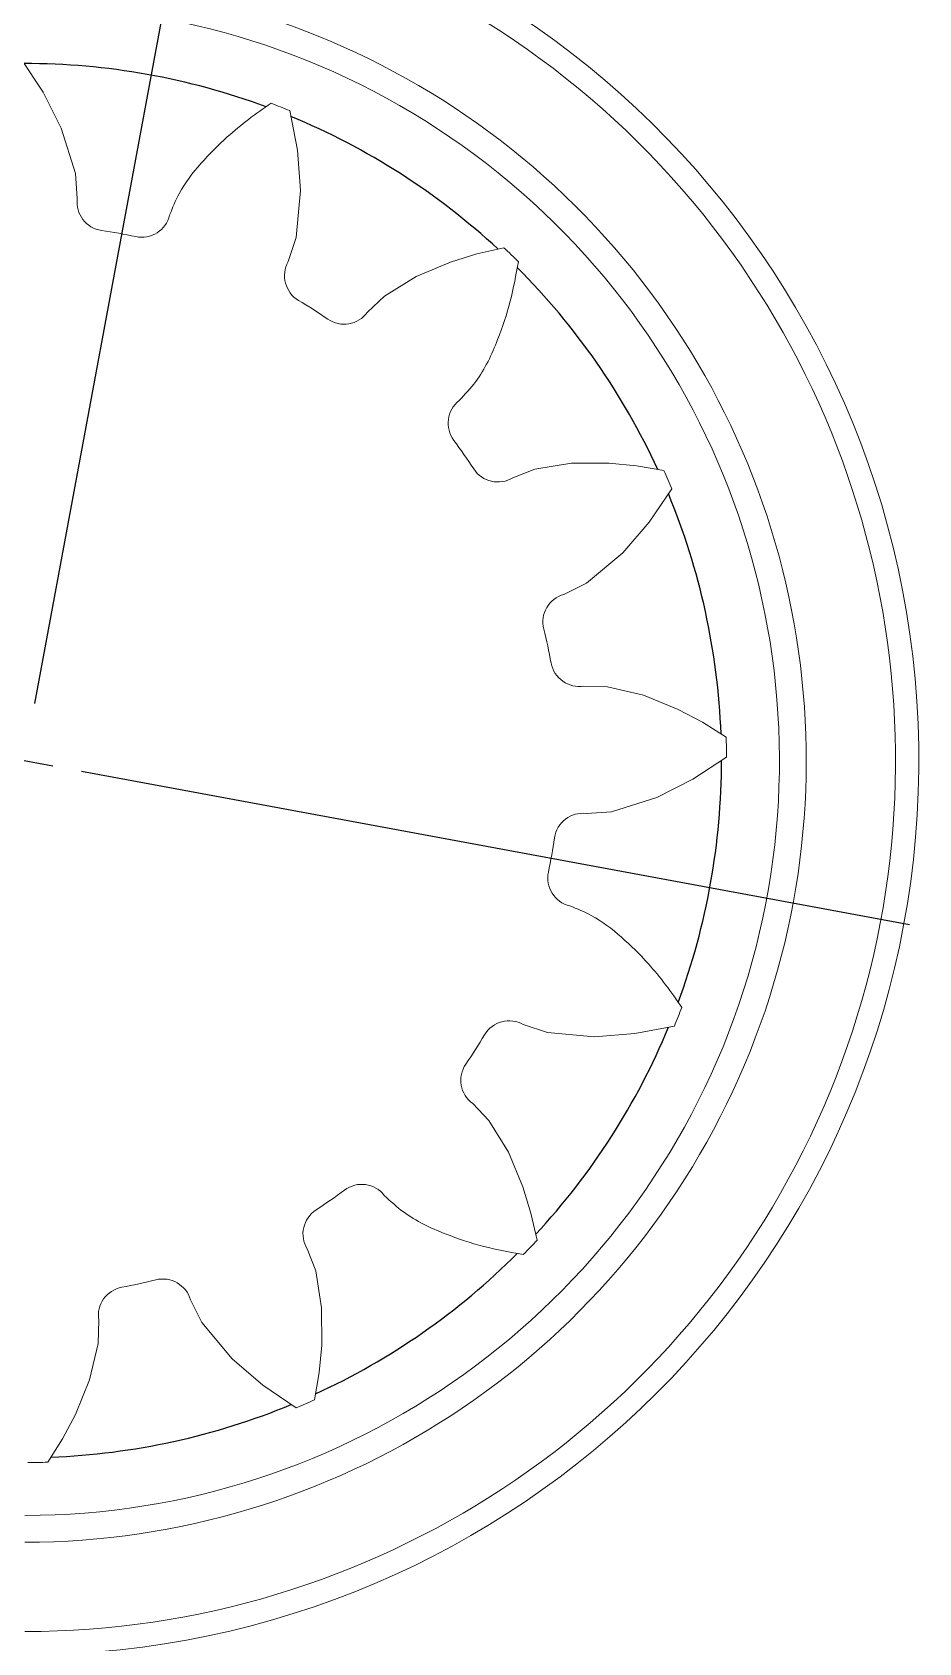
# Model space of a CAD drawing. Header units: millimetres. Extents: x -3 to 1189, y 0 to 841.
# Drawn here: x 440.4 to 478.6, y 53.6 to 122.9 of the extents above; entities that cross this region are included whole.
import ezdxf

# ---------------------------------------------------------------- set-up
doc = ezdxf.new("R2010")
doc.units = ezdxf.units.MM
doc.linetypes.add('CENTER', pattern=[10.16, 6.35, -1.27, 1.27, -1.27])
doc.layers.add('10', color=7, linetype='Continuous')
doc.layers.add('图层11', color=7, linetype='CENTER')

# ---------------------------------------------------------------- blocks, each defined once
blk = doc.blocks.new('SW_CENTERMARKSYMBOL_14')
at = {"layer": '10', "color": 0}
for p, q in [((-2.5, 0), (-38.75, 0)), ((0, 0), (-1.25, 0)), ((0, -2.5), (0, -38.75))]:
    blk.add_line(p, q, dxfattribs=at)

msp = doc.modelspace()

# ---------------------------------------------------------------- linework, layer by layer
at = {"color": 7, "linetype": 'Continuous', "lineweight": 15, "flags": 128}
for points in [[(439.9099, 121.7773), (440.8673, 120.3257), (441.6518, 118.7726), (442.2606, 116.8333), (442.338, 115.7457)], [(451.4878, 119.534), (451.8168, 117.8265), (451.9472, 116.0915), (451.7675, 114.0668), (451.4229, 113.0323)], [(454.8257, 110.852), (455.5578, 111.5498), (456.9231, 112.3901), (458.4051, 113.0131), (459.5405, 113.3624), (460.7053, 113.628)], [(461.0872, 103.7323), (462.0307, 104.0969), (463.6136, 104.3507), (465.2212, 104.3591), (466.4038, 104.2474), (467.5816, 104.047)], [(467.9265, 103.2577), (466.9517, 101.8177), (465.8171, 100.4987), (464.2583, 99.194), (463.2831, 98.7063)], [(464.1476, 94.7584), (465.1587, 94.7342), (466.7182, 94.3629), (468.2067, 93.7555), (469.2565, 93.1997), (470.268, 92.5638)], [(470.2846, 91.7027), (468.8329, 90.7453), (467.2799, 89.9609), (465.3406, 89.3521), (464.2529, 89.2746)], [(468.0413, 80.1248), (466.3337, 79.7958), (464.5987, 79.6654), (462.5741, 79.8451), (461.5396, 80.1898)], [(459.3592, 76.7869), (460.0571, 76.0548), (460.8973, 74.6896), (461.5203, 73.2076), (461.8696, 72.0722), (462.1352, 70.9073)], [(452.2396, 70.5254), (452.6041, 69.582), (452.8579, 67.9991), (452.8664, 66.3915), (452.7546, 65.2088), (452.5542, 64.031)], [(451.765, 63.6862), (450.325, 64.661), (449.0059, 65.7956), (447.7013, 67.3543), (447.2135, 68.3295)], [(443.2656, 67.4651), (443.2414, 66.4539), (442.8701, 64.8944), (442.2628, 63.4059), (441.7069, 62.3561), (441.071, 61.3446)]]:
    msp.add_lwpolyline(points, dxfattribs=at)
at = {"color": 7, "linetype": 'Continuous', "lineweight": 15}
for centre, radius, start, end in [((440.0604, 91.5532), 38.4999, 182.669685, 90), ((440.0604, 91.5532), 37.5, 270.045872, 109.658591), ((440.0604, 91.5532), 33.6547, 270.045872, 108.043212), ((440.0604, 91.5532), 32.5, 270.045872, 123.37132), ((440.0599, 91.5527), 30.225, 67.784338, 69.417039), ((443.5639, 115.5957), 1.235, 173.024945, 261.708317), ((445.1145, 115.3181), 1.235, 257.993059, 346.676432), ((440.0599, 91.5527), 23.062, 77.993059, 81.708317), ((452.498, 112.4247), 1.235, 150.524945, 239.208317), ((440.0599, 91.5527), 30.225, 45.284338, 46.917039), ((440.0599, 91.5527), 23.062, 55.493059, 59.208317), ((453.8243, 111.5748), 1.235, 235.493059, 324.176432), ((459.5386, 106.076), 1.235, 128.024945, 216.708317), ((440.0599, 91.5527), 23.062, 32.993059, 36.708317), ((460.4387, 104.7833), 1.235, 212.993059, 301.676432), ((440.0599, 91.5527), 30.225, 22.784338, 24.417039), ((463.6137, 97.5164), 1.235, 105.524945, 194.208317), ((440.0599, 91.5527), 23.062, 10.493059, 14.208317), ((463.9506, 95.9776), 1.235, 190.493059, 279.176432), ((440.0599, 91.5527), 30.225, 0.284338, 1.917039), ((464.103, 88.0488), 1.235, 83.024945, 171.708317), ((440.0599, 91.5527), 23.062, 347.993059, 351.708317), ((463.8254, 86.4982), 1.235, 167.993059, 256.676432), ((440.0599, 91.5527), 30.225, 337.784338, 339.417039), ((440.0599, 91.5527), 23.062, 325.493059, 329.208317), ((460.9319, 79.1146), 1.235, 60.524945, 149.208317), ((460.0821, 77.7883), 1.235, 145.493059, 234.176432), ((440.0599, 91.5527), 23.062, 302.993059, 306.708317), ((454.5833, 72.0741), 1.235, 38.024945, 126.708317), ((453.2906, 71.1739), 1.235, 122.993059, 211.676432), ((440.0599, 91.5527), 30.225, 315.284338, 316.917039), ((444.4848, 67.662), 1.235, 100.493059, 189.176432), ((440.0599, 91.5527), 23.062, 280.493059, 284.208317), ((446.0236, 67.999), 1.235, 15.524945, 104.208317), ((440.0599, 91.5527), 30.225, 292.784338, 294.417039), ((440.0599, 91.5527), 30.225, 270.284338, 271.917039)]:
    msp.add_arc(centre, radius, start, end, dxfattribs=at)
for start, end in [(69.703988, 90.016038), (47.195203, 67.516047), (24.695206, 45.001701), (2.195219, 22.516043), (339.703974, 0.016051), (317.195202, 337.516031), (294.695212, 315.001685), (272.195206, 292.516034)]:
    msp.add_arc((440.0599, 91.5527), 30.0099, start, end)
for points, knots in [([(446.3162, 115.0335), (446.4417, 115.3477), (446.766, 116.1598), (447.6453, 117.2817), (448.6768, 118.3221), (449.7026, 119.1731), (450.3575, 119.6228), (450.6859, 119.8483)], [0, 0, 0, 0, 0.1531339, 0.3958518, 0.6392528, 0.8191091, 1, 1, 1, 1]), ([(461.3259, 113.0308), (461.2232, 112.4592), (461.0177, 111.3157), (460.4299, 109.5757), (459.7404, 108.079), (459.0269, 107.3155), (458.7778, 107.0489)], [0, 0, 0, 0, 0.2634004, 0.526948, 0.8348348, 1, 1, 1, 1]), ([(463.5408, 85.2964), (463.8549, 85.171), (464.667, 84.8467), (465.789, 83.9674), (466.8294, 82.9358), (467.6803, 81.91), (468.13, 81.2551), (468.3555, 80.9267)], [0, 0, 0, 0, 0.153133, 0.3958514, 0.6392537, 0.8191096, 1, 1, 1, 1]), ([(461.538, 70.2867), (460.9665, 70.3894), (459.823, 70.5949), (458.083, 71.1827), (456.5862, 71.8723), (455.8227, 72.5857), (455.5561, 72.8348)], [0, 0, 0, 0, 0.2634007, 0.5269477, 0.8348371, 1, 1, 1, 1])]:
    msp.add_open_spline(points, degree=3, knots=knots, dxfattribs=at)

# ---------------------------------------------------------------- block references
at = {"layer": '图层11', "rotation": 169.5021687564342}
msp.add_blockref('SW_CENTERMARKSYMBOL_14', (440.0599, 91.5527), dxfattribs=at)

doc.saveas('drawing.dxf')
